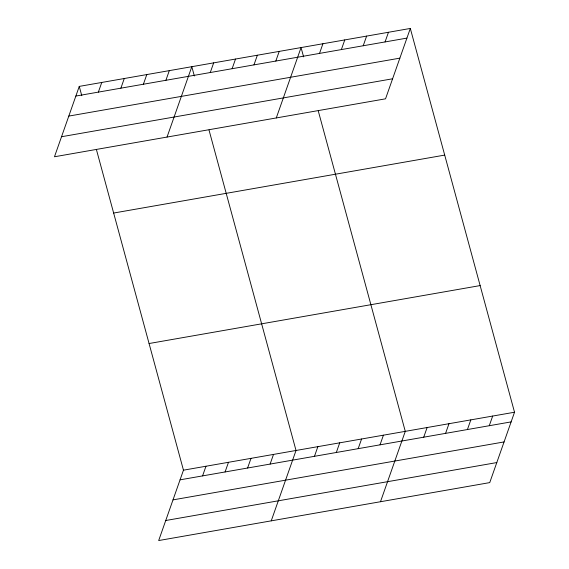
<?xml version="1.0" encoding="UTF-8"?>
<svg xmlns="http://www.w3.org/2000/svg" width="569" height="569" viewBox="0 0 569 569"><rect width="100%" height="100%" fill="white"/><g stroke="black" fill="none" stroke-linecap="round" stroke-linejoin="round"><path stroke-width="0.85" d="M79.255 86.396L54.475 156.767L385.54 98.821L410.32 28.45L79.255 86.396L81.78 95.684M98.366 92.114L101.766 82.455M120.877 88.174L124.277 78.515M143.388 84.233L146.795 74.575M165.899 80.293L169.306 70.634M167.037 137.065L191.817 66.694L194.342 75.983M210.267 72.533L213.667 62.867M232.116 68.707L235.516 59.048M253.966 64.88L257.366 55.221M275.816 61.061L279.215 51.395M276.285 117.947L301.065 47.568L303.59 56.857M319.515 53.408L322.922 43.749M96.453 149.718L183.46 470.179L158.68 540.55L489.745 482.604L514.525 412.233L410.32 28.45M341.364 49.588L344.771 39.922M202.571 475.897L205.978 466.239M363.214 45.762L366.621 36.096M225.082 471.957L228.489 462.298M385.064 41.935L388.471 32.277M247.6 468.017L251 458.358M270.111 464.076L273.511 454.418M271.242 520.848L296.022 450.477L209.008 130.017M314.472 456.317L317.872 446.651M336.322 452.49L339.721 442.824M358.171 448.664L361.578 439.005M380.021 444.837L383.428 435.178M380.49 501.73L405.277 431.352L318.263 110.898M423.72 437.191L427.127 427.532M445.577 433.365L448.977 423.706M467.426 429.545L470.826 419.879M489.276 425.719L492.676 416.06M75.855 96.054L406.92 38.109M68.799 116.09L399.865 58.145M61.53 136.731L392.596 78.785M113.644 213.041L444.709 155.095M149.071 343.527L480.136 285.581M183.46 470.179L514.525 412.233M180.06 479.838L511.126 421.892M173.004 499.874L504.07 441.928M165.735 520.514L496.801 462.569"/></g></svg>
